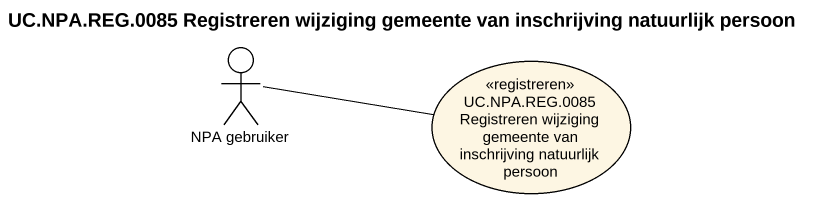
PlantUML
@startuml
title UC.NPA.REG.0085 Registreren wijziging gemeente van inschrijving natuurlijk persoon
actor "NPA gebruiker" as NPA_gebruiker
usecase "UC.NPA.REG.0085 Registreren wijziging gemeente van inschrijving natuurlijk persoon" as UC_NPA_REG_0085_Registreren <<registreren>>
NPA_gebruiker -right- UC_NPA_REG_0085_Registreren
@enduml
